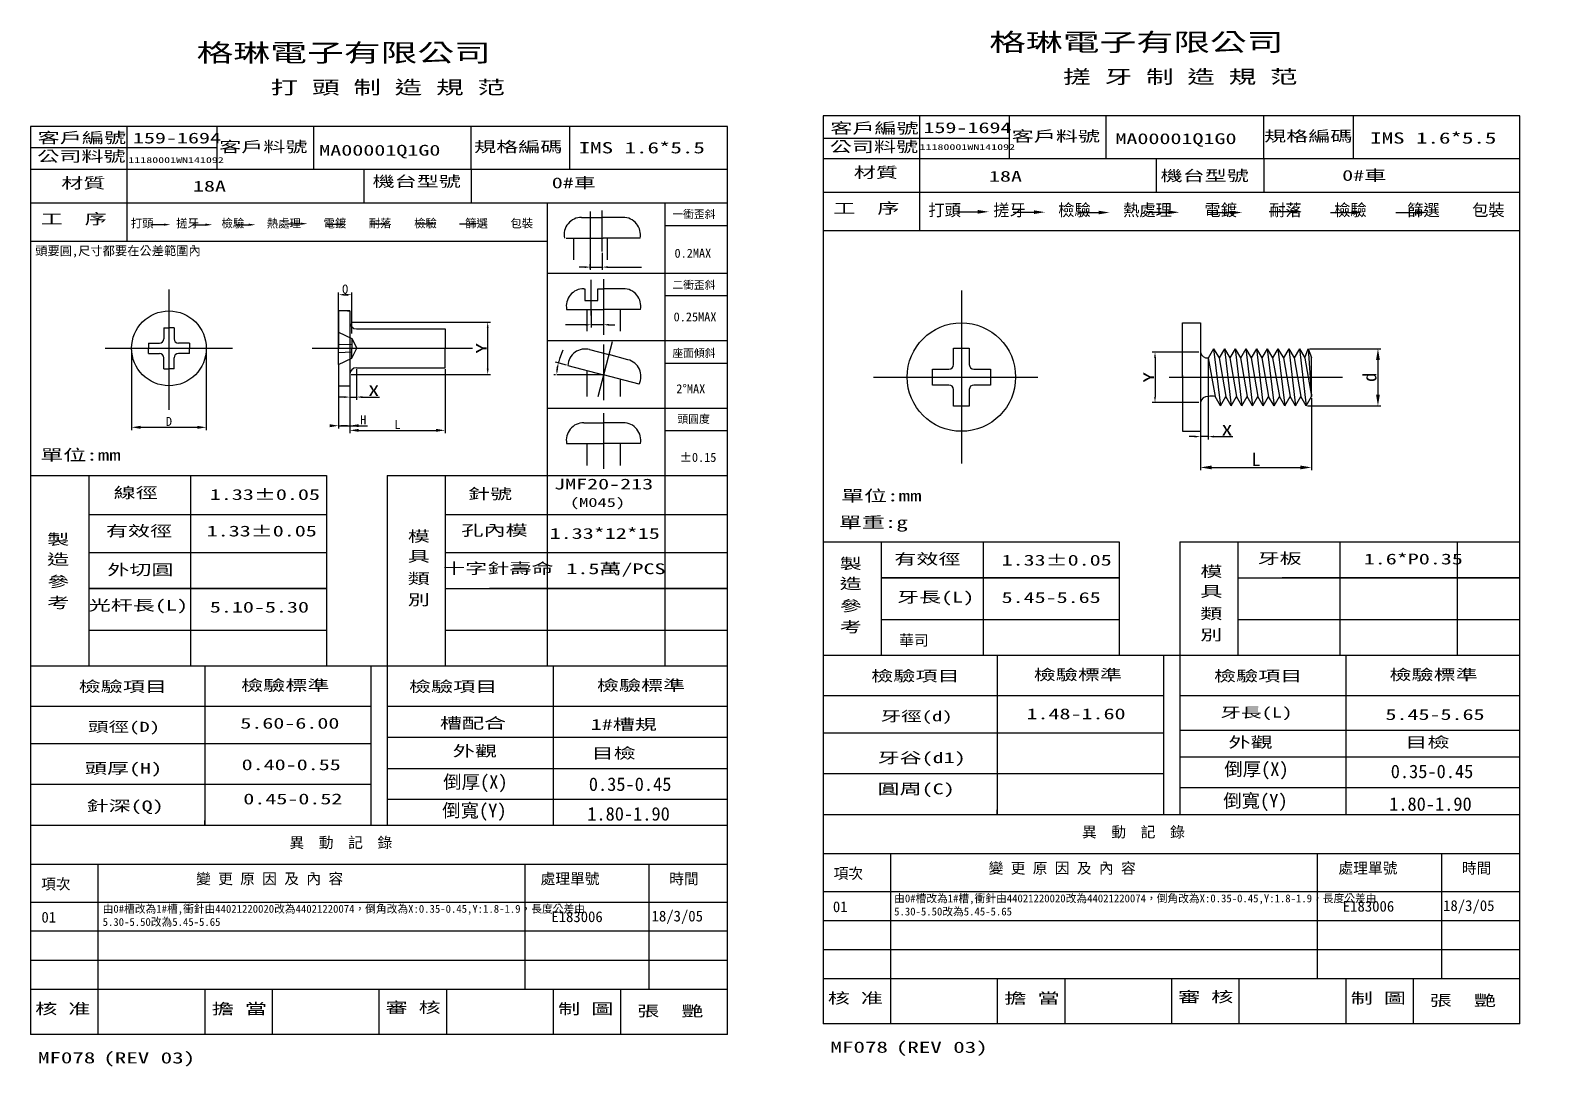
# Model space of a CAD drawing. Header units: millimetres. Extents: x 1153 to 2510, y 13 to 473.
# Drawn here: x 1153 to 1831, y 13 to 473 of the extents above; entities that cross this region are included whole.
import ezdxf

# ---------------------------------------------------------------- set-up
doc = ezdxf.new("R2010")
doc.units = ezdxf.units.MM
doc.header["$LTSCALE"] = 15
doc.styles.add('W娴Y筿lΤそq', font='kaiu.ttf', dxfattribs={"width": 1.5, "height": 4.8})
doc.dimstyles.new('ISO-25', dxfattribs={"dimtxt": 2.5, "dimasz": 2.5, "dimexe": 1.25, "dimexo": 0.625, "dimtad": 1, "dimdsep": 46, "dimtxsty": 'Standard', "dimcen": 2.5, "dimadec": 0, "dimazin": 0, "dimtfac": 1, "dimtmove": 0, "dimatfit": 3, "dimfxl": 0, "dimarcsym": 0})
doc.dimstyles.new('JIS', dxfattribs={"dimtxt": 2.5, "dimasz": 2.5, "dimexe": 1, "dimexo": 1, "dimgap": 0, "dimtad": 1, "dimdec": 4, "dimdsep": 46, "dimtxsty": 'Standard', "dimcen": 0, "dimadec": 0, "dimazin": 0, "dimtfac": 1, "dimtdec": 4, "dimtix": 1, "dimtmove": 0, "dimatfit": 3, "dimfxl": 0, "dimtolj": 1, "dimtzin": 0, "dimarcsym": 0})
doc.dimstyles.get("Standard").update_dxf_attribs({"dimtxt": 2.5, "dimasz": 2.5, "dimexe": 1.25, "dimexo": 0.625, "dimtad": 1, "dimdec": 4, "dimdsep": 46, "dimlunit": 6, "dimtxsty": 'Standard', "dimcen": 2.5, "dimadec": 0, "dimazin": 0, "dimtfac": 1, "dimtmove": 0, "dimatfit": 3, "dimfxl": 0, "dimarcsym": 0})

# ---------------------------------------------------------------- blocks, each defined once
blk = doc.blocks.new('*D')
at = {"color": 0, "linetype": 'ByBlock'}
for p, q in [((2020.86, 387.14), (1996.73, 387.14)), ((2359.22, 387.58), (2335.09, 387.58)), ((1997.98, 384.64), (1997.98, 341.39)), ((2336.34, 385.08), (2336.34, 341.83)), ((2028.41, 374.21), (2013.77, 374.21)), ((2029.04, 373.58), (2029.04, 333.79)), ((2077.6, 375.74), (2109.29, 375.74)), ((2366.77, 374.65), (2352.13, 374.65)), ((2367.4, 374.02), (2367.4, 334.23)), ((2415.96, 376.18), (2447.65, 376.18)), ((2015.02, 371.71), (2015.02, 354.32)), ((2108.04, 370.74), (2108.04, 355.26)), ((2353.38, 372.15), (2353.38, 354.76)), ((2446.4, 371.18), (2446.4, 355.7)), ((2078.5, 362.5), (2078.5, 317.22)), ((2416.86, 362.94), (2416.86, 317.66)), ((1290.18, 341.8), (1290.18, 356.74)), ((1292.68, 355.74), (1293.49, 355.74)), ((1295.99, 338.45), (1295.99, 356.74)), ((2032.57, 357.7), (2032.57, 333.79)), ((2370.93, 358.14), (2370.93, 334.23)), ((2028.41, 351.82), (2013.77, 351.82)), ((2076.76, 350.26), (2109.29, 350.26)), ((2366.77, 352.26), (2352.13, 352.26)), ((2415.12, 350.7), (2447.65, 350.7)), ((1295.77, 343.53), (1357.74, 343.53)), ((1356.49, 322.79), (1356.49, 341.03)), ((2359.22, 339.33), (2335.09, 339.33)), ((2020.86, 338.89), (1996.73, 338.89)), ((2021.48, 338.26), (2021.48, 317.22)), ((2026.54, 335.04), (2024.04, 335.04)), ((2029.04, 338.65), (2029.04, 317.22)), ((2029.04, 338.65), (2029.04, 317.22)), ((2029.04, 335.04), (2032.57, 335.04)), ((2035.07, 335.04), (2044.9, 335.04)), ((2359.84, 338.7), (2359.84, 317.66)), ((2364.9, 335.48), (2362.4, 335.48)), ((2367.4, 339.09), (2367.4, 317.66)), ((2367.4, 339.09), (2367.4, 317.66)), ((2367.4, 335.48), (2370.93, 335.48)), ((2373.43, 335.48), (2381.21, 335.48)), ((1198.09, 331.29), (1198.09, 295.53)), ((1231.32, 331.29), (1231.32, 295.53)), ((1672.88, 330.22), (1652.08, 330.22)), ((1653.33, 327.72), (1653.33, 310.33)), ((1673.5, 329.59), (1673.5, 291.39)), ((1722.06, 331.75), (1753.75, 331.75)), ((1752.5, 326.75), (1752.5, 311.27)), ((1295.15, 319.67), (1295.15, 308.98)), ((1295.77, 320.29), (1357.74, 320.29)), ((1298.15, 322.67), (1298.15, 308.98)), ((1337.53, 322.67), (1337.53, 294.18)), ((2354.84, 318.91), (2349.84, 318.91)), ((2372.4, 318.91), (2411.86, 318.91)), ((2372.4, 318.91), (2377.4, 318.91)), ((1290.18, 318.67), (1290.18, 296.25)), ((1295.15, 314.67), (1295.15, 296.25)), ((1677.03, 313.04), (1677.03, 291.39)), ((2016.48, 318.47), (2011.48, 318.47)), ((2034.04, 318.47), (2039.04, 318.47)), ((2034.04, 318.47), (2073.5, 318.47)), ((1292.65, 310.23), (1290.15, 310.23)), ((1295.15, 310.23), (1298.15, 310.23)), ((1295.15, 309.03), (1295.15, 294.18)), ((1300.65, 310.23), (1308.43, 310.23)), ((1672.88, 307.83), (1652.08, 307.83)), ((1721.22, 306.27), (1753.75, 306.27)), ((1722.96, 309.8), (1722.96, 277.69)), ((1202.09, 296.78), (1227.32, 296.78)), ((1290.18, 297.5), (1303.06, 297.5)), ((1294.18, 297.5), (1291.15, 297.5)), ((1299.15, 295.43), (1333.53, 295.43)), ((1671, 292.64), (1668.5, 292.64)), ((1673.5, 294.38), (1673.5, 277.69)), ((1677.03, 292.64), (1673.5, 292.64)), ((1679.53, 292.64), (1688, 292.64)), ((1678.5, 278.94), (1717.96, 278.94))]:
    blk.add_line(p, q, dxfattribs=at)
for points in [[(1997.98, 387.14), (1997.56, 384.64), (1998.4, 384.64)], [(2336.34, 387.58), (2335.92, 385.08), (2336.76, 385.08)], [(2015.02, 374.21), (2014.61, 371.71), (2015.44, 371.71)], [(2108.04, 375.74), (2107.21, 370.74), (2108.87, 370.74)], [(2353.38, 374.65), (2352.97, 372.15), (2353.8, 372.15)], [(2446.4, 376.18), (2445.57, 371.18), (2447.23, 371.18)], [(1290.18, 355.74), (1292.68, 355.33), (1292.68, 356.16)], [(1295.99, 355.74), (1293.49, 355.33), (1293.49, 356.16)], [(2015.02, 351.82), (2014.61, 354.32), (2015.44, 354.32)], [(2108.04, 350.26), (2107.21, 355.26), (2108.87, 355.26)], [(2353.38, 352.26), (2352.97, 354.76), (2353.8, 354.76)], [(2446.4, 350.7), (2445.57, 355.7), (2447.23, 355.7)], [(1356.49, 343.53), (1356.91, 341.03), (1356.07, 341.03)], [(1997.98, 338.89), (1997.56, 341.39), (1998.4, 341.39)], [(2336.34, 339.33), (2335.92, 341.83), (2336.76, 341.83)], [(2029.04, 335.04), (2026.54, 334.62), (2026.54, 335.45)], [(2032.57, 335.04), (2035.07, 334.62), (2035.07, 335.45)], [(2367.4, 335.48), (2364.9, 335.06), (2364.9, 335.9)], [(2370.93, 335.48), (2373.43, 335.06), (2373.43, 335.9)], [(1653.33, 330.22), (1652.91, 327.72), (1653.74, 327.72)], [(1752.5, 331.75), (1751.67, 326.75), (1753.34, 326.75)], [(1356.49, 320.29), (1356.91, 322.79), (1356.07, 322.79)], [(2021.48, 318.47), (2016.48, 319.3), (2016.48, 317.63)], [(2029.04, 318.47), (2034.04, 319.3), (2034.04, 317.63)], [(2029.04, 318.47), (2034.04, 317.63), (2034.04, 319.3)], [(2078.5, 318.47), (2073.5, 317.63), (2073.5, 319.3)], [(2359.84, 318.91), (2354.84, 319.74), (2354.84, 318.08)], [(2367.4, 318.91), (2372.4, 318.08), (2372.4, 319.74)], [(2367.4, 318.91), (2372.4, 319.74), (2372.4, 318.08)], [(2416.86, 318.91), (2411.86, 318.08), (2411.86, 319.74)], [(1295.15, 310.23), (1292.65, 309.81), (1292.65, 310.65)], [(1298.15, 310.23), (1300.65, 309.81), (1300.65, 310.65)], [(1653.33, 307.83), (1652.91, 310.33), (1653.74, 310.33)], [(1752.5, 306.27), (1751.67, 311.27), (1753.34, 311.27)], [(1198.09, 296.78), (1202.09, 296.11), (1202.09, 297.45)], [(1231.32, 296.78), (1227.32, 296.11), (1227.32, 297.45)], [(1290.18, 297.5), (1286.18, 296.83), (1286.18, 298.16)], [(1295.15, 297.5), (1299.15, 296.83), (1299.15, 298.16)], [(1295.15, 295.43), (1299.15, 294.77), (1299.15, 296.1)], [(1337.53, 295.43), (1333.53, 294.77), (1333.53, 296.1)], [(1673.5, 292.64), (1671, 293.06), (1671, 292.23)], [(1677.03, 292.64), (1679.53, 293.06), (1679.53, 292.23)], [(1673.5, 278.94), (1678.5, 278.1), (1678.5, 279.77)], [(1722.96, 278.94), (1717.96, 278.1), (1717.96, 279.77)]]:
    blk.add_solid(points, dxfattribs=at)
at = {"layer": 'DEFPOINTS', "color": 0, "linetype": 'ByBlock'}
for p in [(2021.48, 387.14), (2359.84, 387.58), (2029.04, 374.21), (2029.04, 374.21), (2076.97, 375.74), (2367.4, 374.65), (2367.4, 374.65), (2415.33, 376.18), (2078.5, 363.12), (2416.86, 363.57), (2032.57, 358.33), (2370.93, 358.77), (2029.04, 351.82), (2076.13, 350.26), (2367.4, 352.26), (2414.49, 350.7), (1290.18, 340.8), (1295.15, 343.53), (2029.04, 339.28), (2029.04, 339.28), (2359.84, 339.33), (2359.84, 339.33), (2367.4, 339.72), (2367.4, 339.72), (1295.99, 337.45), (2021.48, 338.89), (2021.48, 338.89), (1198.09, 331.91), (1231.32, 331.91), (1673.5, 330.22), (1673.5, 330.22), (1721.43, 331.75), (1290.18, 319.3), (1295.15, 320.29), (1295.15, 320.29), (1298.15, 323.29), (1337.53, 323.29), (1295.15, 315.3), (1677.03, 313.67), (1295.15, 309.66), (1673.5, 307.83), (1720.59, 306.27), (1722.96, 310.43), (1673.5, 295)]:
    blk.add_point(p, dxfattribs=at)
at = {"color": 0, "linetype": 'ByBlock', "attachment_point": 5}
for s, insert, char_height in [('Q', (1293.09, 357.74), 4), ('L', (1698.23, 282.56), 6)]:
    blk.add_mtext(s, dxfattribs=dict(at, insert=insert, char_height=char_height))
at = {"color": 0, "linetype": 'ByBlock', "char_height": 4.8, "attachment_point": 5, "rotation": 90, "style": 'W娴Y筿lΤそq'}
for insert in [(2012.19, 363.01), (2350.55, 363.45), (1353.65, 331.91), (1650.49, 319.02)]:
    blk.add_mtext('Y', dxfattribs=dict(at, insert=insert))
at = {"color": 0, "linetype": 'ByBlock', "char_height": 4.8, "attachment_point": 5, "style": 'W娴Y筿lΤそq'}
for insert in [(2042.26, 337.88), (2378.57, 338.32), (1305.79, 313.07), (1685.35, 295.48)]:
    blk.add_mtext('X', dxfattribs=dict(at, insert=insert))
at = {"color": 0, "linetype": 'ByBlock', "insert": (1748.88, 319.01), "char_height": 6, "attachment_point": 5, "rotation": 90}
blk.add_mtext('d', dxfattribs=at)
at = {"color": 7, "linetype": 'ByBlock', "char_height": 4, "attachment_point": 5}
for s, insert in [('D', (1214.71, 299.41)), ('H', (1301.1, 300.12)), ('L', (1316.34, 298.06))]:
    blk.add_mtext(s, dxfattribs=dict(at, insert=insert))

msp = doc.modelspace()

# ---------------------------------------------------------------- linework, layer by layer
for p, q in [((1815.67266, 435.33391), (1505.67266, 435.33391)), ((1505.67266, 435.33391), (1505.67266, 31.47946)), ((1548.67266, 401.13391), (1548.67266, 435.33391)), ((1588.67266, 416.13391), (1588.67266, 435.33391)), ((1631.67266, 416.13391), (1631.67266, 435.33391)), ((1701.67266, 416.13391), (1701.67266, 435.33391)), ((1741.67266, 416.13391), (1741.67266, 435.33391)), ((1815.67266, 31.47946), (1815.67266, 435.33391)), ((1153.11368, 430.62089), (1153.11368, 26.76644)), ((1463.11368, 430.62089), (1153.11368, 430.62089)), ((1196.11368, 396.42089), (1196.11368, 430.62089)), ((1236.11368, 411.42089), (1236.11368, 430.62089)), ((1279.11368, 411.42089), (1279.11368, 430.62089)), ((1349.11368, 411.42089), (1349.11368, 430.62089)), ((1393.02551, 411.42089), (1393.02551, 430.62089)), ((1463.11368, 26.76644), (1463.11368, 430.62089)), ((1236.11368, 421.02089), (1153.11368, 421.02089)), ((1588.67266, 425.28049), (1505.67266, 425.28049)), ((1815.67266, 416.13391), (1505.67266, 416.13391)), ((1653.89472, 416.13391), (1653.89472, 401.13391)), ((1701.67266, 416.13391), (1701.67266, 401.13391)), ((1463.11368, 411.42089), (1153.11368, 411.42089)), ((1301.33574, 411.42089), (1301.33574, 396.42089)), ((1349.11368, 411.42089), (1349.11368, 396.42089)), ((1815.67266, 401.13391), (1505.67266, 401.13391)), ((1548.67266, 384.13391), (1548.67266, 401.13391)), ((1463.11368, 396.42089), (1153.11368, 396.42089)), ((1196.11368, 379.42089), (1196.11368, 396.42089)), ((1382.94052, 396.42089), (1382.94052, 190.67279)), ((1435.25263, 396.42089), (1435.25263, 258.03274)), ((1206.71811, 386.91638), (1212.43093, 386.91638)), ((1225.22681, 386.87422), (1230.93963, 386.87422)), ((1244.45757, 386.86304), (1250.17039, 386.86304)), ((1267.63421, 387.32623), (1273.34703, 387.32623)), ((1285.0332, 387.07431), (1290.74602, 387.07431)), ((1304.25179, 387.22199), (1309.96461, 387.22199)), ((1324.84945, 387.34196), (1330.56226, 387.34196)), ((1343.96782, 387.34196), (1349.68064, 387.34196)), ((1398.22906, 390.15599), (1407.45921, 390.15599)), ((1402.12247, 392.82603), (1402.12247, 366.74837)), ((1407.45921, 375.01599), (1407.45921, 393.26142)), ((1416.68936, 390.15599), (1407.45921, 390.15599)), ((1565.22364, 392.62666), (1574.50697, 392.62666)), ((1590.23523, 392.44978), (1599.51855, 392.44978)), ((1618.98527, 392.29602), (1628.26859, 392.29602)), ((1649.98461, 392.39841), (1659.26794, 392.39841)), ((1677.89453, 392.29614), (1687.17785, 392.29614)), ((1704.17715, 392.76274), (1713.46048, 392.76274)), ((1731.43149, 392.32369), (1740.71482, 392.32369)), ((1760.49343, 392.32369), (1769.77675, 392.32369)), ((1391.45921, 380.90482), (1407.87228, 380.90482)), ((1394.66198, 380.90482), (1394.66198, 371.21883)), ((1424.28536, 380.90482), (1407.87228, 380.90482)), ((1409.58296, 380.90482), (1409.58296, 371.21883)), ((1463.11368, 386.42089), (1435.25263, 386.42089)), ((1815.67266, 384.13391), (1505.67266, 384.13391)), ((1382.94052, 379.42089), (1153.11368, 379.42089)), ((1407.45921, 374.39099), (1407.45921, 366.77651)), ((1399.62247, 368.02651), (1397.12247, 368.02651)), ((1402.12247, 367.37337), (1402.12247, 369.27651)), ((1402.12247, 368.02651), (1407.45921, 368.02651)), ((1409.95921, 368.02651), (1424.91921, 368.02651)), ((1382.94052, 365.36389), (1463.11368, 365.36389)), ((1402.54575, 346.49085), (1402.54575, 362.33793)), ((1408.01895, 362.6294), (1408.01895, 337.942)), ((1214.70521, 358.02363), (1214.70521, 304.48981)), ((1399.20187, 358.4306), (1399.66604, 358.4306)), ((1399.66604, 358.4306), (1399.66604, 353.18184)), ((1399.66604, 353.18184), (1405.42545, 353.18184)), ((1405.42545, 353.18184), (1405.42545, 358.4306)), ((1405.42545, 358.4306), (1408.01895, 358.4306)), ((1416.83603, 358.4306), (1408.01895, 358.4306)), ((1435.25263, 355.36389), (1463.11368, 355.36389)), ((1567.19625, 357.59354), (1567.19625, 280.67816)), ((1295.14513, 348.52642), (1290.17887, 348.52642)), ((1290.17887, 348.52642), (1290.17887, 331.91098)), ((1294.17887, 348.52642), (1295.14513, 348.52642)), ((1295.14513, 348.52642), (1295.14513, 315.29553)), ((1391.60588, 349.17942), (1408.01895, 349.17942)), ((1400.55846, 349.17942), (1400.55846, 339.49343)), ((1402.54575, 348.55442), (1402.54575, 341.14843)), ((1424.43202, 349.17942), (1408.01895, 349.17942)), ((1408.01895, 348.55442), (1408.01895, 341.14843)), ((1415.47944, 349.17942), (1415.47944, 339.49343)), ((1212.45778, 340.97396), (1212.45778, 336.1584)), ((1212.45778, 340.97396), (1214.70521, 340.97396)), ((1216.95263, 340.97396), (1214.70521, 340.97396)), ((1216.95263, 340.97396), (1216.95263, 336.1584)), ((1290.17887, 324.66059), (1290.17887, 344.52642)), ((1298.14513, 340.52962), (1337.52929, 340.52962)), ((1337.52929, 340.52962), (1337.52929, 331.91098)), ((1400.04575, 342.39843), (1391.15741, 342.39843)), ((1408.01895, 342.39843), (1402.54575, 342.39843)), ((1410.51895, 342.39843), (1413.01895, 342.39843)), ((1665.62444, 319.12575), (1665.62444, 343.25145)), ((1665.62444, 343.25145), (1673.50156, 343.25145)), ((1673.50156, 343.25145), (1673.50156, 295.00004)), ((1205.64223, 334.1584), (1210.45778, 334.1584)), ((1205.64223, 334.1584), (1205.64223, 331.91098)), ((1223.76819, 334.1584), (1218.95263, 334.1584)), ((1223.76819, 334.1584), (1223.76819, 331.91098)), ((1382.94052, 335.36389), (1463.11368, 335.36389)), ((1411.85748, 334.763), (1405.44165, 310.35192)), ((1408.01895, 333.60805), (1408.01895, 308.92064)), ((1186.33968, 331.91098), (1242.96758, 331.91098)), ((1205.64223, 329.66355), (1205.64223, 331.91098)), ((1205.64223, 329.66355), (1210.45778, 329.66355)), ((1212.45778, 322.848), (1212.45778, 327.66355)), ((1216.95263, 322.848), (1216.95263, 327.66355)), ((1223.76819, 329.66355), (1218.95263, 329.66355)), ((1223.76819, 329.66355), (1223.76819, 331.91098)), ((1278.36001, 331.91098), (1349.70656, 331.91098)), ((1337.52929, 323.29233), (1337.52929, 331.91098)), ((1391.54051, 324.48901), (1386.68876, 325.76417)), ((1388.6773, 327.82177), (1390.0071, 331.17792)), ((1401.84305, 331.34662), (1410.37052, 329.10539)), ((1418.898, 326.86416), (1410.37052, 329.10539)), ((1563.66405, 324.65795), (1563.66405, 332.02066)), ((1563.66405, 332.02066), (1567.19625, 332.02066)), ((1567.19625, 332.02066), (1570.72845, 332.02066)), ((1570.72845, 332.02066), (1570.72845, 324.65795)), ((1679.4128, 331.75338), (1676.9778, 327.53584)), ((1677.02764, 327.62217), (1680.0297, 310.42651)), ((1677.02764, 327.62217), (1677.02764, 310.42651)), ((1679.4128, 331.75338), (1682.42437, 306.31178)), ((1679.4128, 331.75338), (1681.79795, 327.62217)), ((1684.1831, 331.75338), (1681.79795, 327.62217)), ((1681.79795, 327.62217), (1684.8, 310.42651)), ((1681.79795, 327.62217), (1684.8, 310.42651)), ((1684.1831, 331.75338), (1687.14216, 306.29157)), ((1684.1831, 331.75338), (1686.56826, 327.62217)), ((1688.95341, 331.75338), (1686.56826, 327.62217)), ((1686.56826, 327.62217), (1689.57031, 310.42651)), ((1686.56826, 327.62217), (1689.57031, 310.42651)), ((1688.95341, 331.75338), (1691.97138, 306.26773)), ((1688.95341, 331.75338), (1691.33856, 327.62217)), ((1693.72371, 331.75338), (1691.28872, 327.53584)), ((1691.33856, 327.62217), (1694.34062, 310.42651)), ((1691.33856, 327.62217), (1694.34062, 310.42651)), ((1693.72371, 331.75338), (1696.73528, 306.31178)), ((1693.72371, 331.75338), (1696.10887, 327.62217)), ((1698.49402, 331.75338), (1696.10887, 327.62217)), ((1696.10887, 327.62217), (1699.11092, 310.42651)), ((1696.10887, 327.62217), (1699.11092, 310.42651)), ((1698.49402, 331.75338), (1701.45308, 306.29157)), ((1698.49402, 331.75338), (1700.87917, 327.62217)), ((1703.26433, 331.75338), (1700.87917, 327.62217)), ((1700.87917, 327.62217), (1703.88123, 310.42651)), ((1700.87917, 327.62217), (1703.88123, 310.42651)), ((1703.26433, 331.75338), (1706.2823, 306.26773)), ((1703.26433, 331.75338), (1705.64948, 327.62217)), ((1708.03463, 331.75338), (1705.64948, 327.62217)), ((1705.64948, 327.62217), (1708.65153, 310.42651)), ((1705.64948, 327.62217), (1708.65153, 310.42651)), ((1705.64948, 327.62217), (1708.65153, 310.42651)), ((1705.64948, 327.62217), (1708.65153, 310.42651)), ((1705.64948, 327.62217), (1708.65153, 310.42651)), ((1705.64948, 327.62217), (1708.65153, 310.42651)), ((1708.03463, 331.75338), (1711.0526, 306.26773)), ((1708.03463, 331.75338), (1710.41979, 327.62217)), ((1712.80494, 331.75338), (1710.41979, 327.62217)), ((1710.41979, 327.62217), (1713.42184, 310.42651)), ((1710.41979, 327.62217), (1713.42184, 310.42651)), ((1710.41979, 327.62217), (1713.42184, 310.42651)), ((1710.41979, 327.62217), (1713.42184, 310.42651)), ((1712.80494, 331.75338), (1715.764, 306.29157)), ((1712.80494, 331.75338), (1715.19009, 327.62217)), ((1717.57524, 331.75338), (1715.19009, 327.62217)), ((1715.19009, 327.62217), (1718.19215, 310.42651)), ((1715.19009, 327.62217), (1718.19215, 310.42651)), ((1715.19009, 327.62217), (1718.19215, 310.42651)), ((1715.19009, 327.62217), (1718.19215, 310.42651)), ((1715.19009, 327.62217), (1718.19215, 310.42651)), ((1715.19009, 327.62217), (1718.19215, 310.42651)), ((1717.57524, 331.75338), (1720.59322, 306.26773)), ((1717.57524, 331.75338), (1719.9604, 327.62217)), ((1719.9604, 327.62217), (1721.43358, 331.75338)), ((1719.96654, 327.58696), (1722.92512, 310.64036)), ((1721.43358, 331.75338), (1722.96245, 310.42651)), ((1721.43358, 331.75338), (1722.96245, 327.84404)), ((1722.96245, 310.42651), (1722.96245, 327.84404)), ((1212.45778, 322.848), (1214.70521, 322.848)), ((1216.95263, 322.848), (1214.70521, 322.848)), ((1290.17887, 324.66059), (1290.17887, 315.29553)), ((1298.14513, 323.29233), (1337.52929, 323.29233)), ((1386.59329, 320.15807), (1385.96435, 320.15807)), ((1408.01895, 320.15807), (1387.21829, 320.15807)), ((1392.14498, 324.33014), (1408.01895, 320.15807)), ((1400.55846, 322.11887), (1400.55846, 310.47208)), ((1423.89292, 315.98601), (1408.01895, 320.15807)), ((1435.25263, 325.36389), (1463.11368, 325.36389)), ((1528.13382, 319.12575), (1601.27923, 319.12575)), ((1554.30134, 322.65795), (1561.66405, 322.65795)), ((1554.30134, 319.12575), (1554.30134, 322.65795)), ((1554.30134, 315.59355), (1554.30134, 319.12575)), ((1572.72845, 322.65795), (1580.09117, 322.65795)), ((1580.09117, 322.65795), (1580.09117, 319.12575)), ((1580.09117, 319.12575), (1580.09117, 315.59355)), ((1659.57168, 319.12575), (1736.66058, 319.12575)), ((1665.62444, 319.89459), (1665.62444, 295.00004)), ((1290.17887, 315.29553), (1295.14513, 315.29553)), ((1294.17887, 315.29553), (1295.14513, 315.29553)), ((1415.47944, 318.19727), (1415.47944, 310.47208)), ((1561.66405, 315.59355), (1554.30134, 315.59355)), ((1563.66405, 306.23083), (1563.66405, 313.59355)), ((1570.72845, 313.59355), (1570.72845, 306.23083)), ((1580.09117, 315.59355), (1572.72845, 315.59355)), ((1382.94052, 305.36389), (1463.11368, 305.36389)), ((1567.19625, 306.23083), (1563.66405, 306.23083)), ((1570.72845, 306.23083), (1567.19625, 306.23083)), ((1682.42437, 306.31178), (1680.0297, 310.42651)), ((1682.42437, 306.31178), (1684.8, 310.42651)), ((1687.14216, 306.29157), (1684.8, 310.42651)), ((1687.14216, 306.29157), (1689.57031, 310.42651)), ((1691.97138, 306.26773), (1689.57031, 310.42651)), ((1691.97138, 306.26773), (1694.34062, 310.42651)), ((1696.73528, 306.31178), (1694.34062, 310.42651)), ((1696.73528, 306.31178), (1699.11092, 310.42651)), ((1701.45308, 306.29157), (1699.11092, 310.42651)), ((1701.45308, 306.29157), (1703.88123, 310.42651)), ((1706.2823, 306.26773), (1703.88123, 310.42651)), ((1706.2823, 306.26773), (1708.65153, 310.42651)), ((1711.0526, 306.26773), (1708.65153, 310.42651)), ((1711.0526, 306.26773), (1713.42184, 310.42651)), ((1715.764, 306.29157), (1713.42184, 310.42651)), ((1715.764, 306.29157), (1718.19215, 310.42651)), ((1720.59322, 306.26773), (1718.19215, 310.42651)), ((1720.59322, 306.26773), (1722.96245, 310.42651)), ((1399.20187, 298.80959), (1408.01895, 298.80959)), ((1399.20187, 298.80959), (1399.66604, 298.80959)), ((1408.01895, 303.00838), (1408.01895, 278.32098)), ((1416.83603, 298.80959), (1408.01895, 298.80959)), ((1435.25263, 295.36389), (1463.11368, 295.36389)), ((1665.62444, 295.00004), (1673.50156, 295.00004)), ((1391.60588, 289.55841), (1408.01895, 289.55841)), ((1400.55846, 289.55841), (1400.55846, 279.87242)), ((1424.43202, 289.55841), (1408.01895, 289.55841)), ((1415.47944, 289.55841), (1415.47944, 279.87242)), ((1505.67266, 280.07691), (1505.67266, 229.88212)), ((1153.11368, 275.36389), (1153.11368, 225.1691)), ((1153.11368, 275.36389), (1284.822, 275.36389)), ((1178.9976, 275.36389), (1178.9976, 190.67279)), ((1224.30335, 275.36389), (1224.30335, 190.67279)), ((1284.822, 275.36389), (1284.822, 190.67279)), ((1311.75085, 275.36389), (1311.75085, 190.67279)), ((1311.75085, 275.36389), (1463.11368, 275.36389)), ((1337.63477, 275.36389), (1337.63477, 190.67279)), ((1178.9976, 258.03274), (1284.822, 258.03274)), ((1337.63477, 258.03274), (1463.11368, 258.03274)), ((1435.25263, 258.03274), (1435.25263, 190.67279)), ((1505.67266, 245.8042), (1637.38097, 245.8042)), ((1531.55657, 245.8042), (1531.55657, 195.38581)), ((1576.86233, 245.8042), (1576.86233, 195.38581)), ((1637.38097, 245.8042), (1637.38097, 195.38581)), ((1664.30982, 245.8042), (1664.30982, 195.38581)), ((1664.30982, 245.8042), (1815.67266, 245.8042)), ((1690.19374, 245.8042), (1690.19374, 195.38581)), ((1735.4995, 245.8042), (1735.4995, 195.38581)), ((1787.8116, 245.8042), (1787.8116, 195.38581)), ((1178.9976, 241.09118), (1284.822, 241.09118)), ((1337.63477, 241.09118), (1463.11368, 241.09118)), ((1178.9976, 225.1691), (1284.822, 225.1691)), ((1284.822, 225.1691), (1178.9976, 225.1691)), ((1337.63477, 225.1691), (1463.11368, 225.1691)), ((1463.11368, 225.1691), (1357.28928, 225.1691)), ((1637.38097, 229.88212), (1531.55657, 229.88212)), ((1531.55657, 229.88212), (1637.38097, 229.88212)), ((1690.19374, 229.88212), (1815.67266, 229.88212)), ((1815.67266, 229.88212), (1709.84825, 229.88212)), ((1531.55657, 211.31609), (1637.38097, 211.31609)), ((1690.19374, 211.31609), (1815.67266, 211.31609)), ((1178.9976, 206.60307), (1284.822, 206.60307)), ((1337.63477, 206.60307), (1463.11368, 206.60307)), ((1153.11368, 190.67279), (1304.47651, 190.67279)), ((1230.61368, 190.67279), (1230.61368, 119.89361)), ((1304.47651, 190.67279), (1304.47651, 119.89361)), ((1304.47651, 190.67279), (1331.40537, 190.67279)), ((1311.75085, 190.67279), (1311.75085, 119.89361)), ((1331.40537, 190.67279), (1463.11368, 190.67279)), ((1385.61368, 190.67279), (1385.61368, 119.89361)), ((1505.67266, 195.38581), (1657.03549, 195.38581)), ((1583.17266, 195.38581), (1583.17266, 124.60663)), ((1657.03549, 195.38581), (1657.03549, 124.60663)), ((1657.03549, 195.38581), (1683.96434, 195.38581)), ((1664.30982, 195.38581), (1664.30982, 124.60663)), ((1683.96434, 195.38581), (1815.67266, 195.38581)), ((1738.17266, 195.38581), (1738.17266, 124.60663)), ((1505.67266, 177.54492), (1657.03549, 177.54492)), ((1664.30982, 177.54492), (1683.96434, 177.54492)), ((1683.96434, 177.54492), (1815.67266, 177.54492)), ((1153.11368, 172.8319), (1304.47651, 172.8319)), ((1311.75085, 172.8319), (1331.40537, 172.8319)), ((1331.40537, 172.8319), (1463.11368, 172.8319)), ((1153.11368, 156.20528), (1304.47651, 156.20528)), ((1311.75085, 158.97357), (1463.11368, 158.97357)), ((1505.67266, 160.9183), (1657.03549, 160.9183)), ((1664.30982, 162.16403), (1815.67266, 162.16403)), ((1664.30982, 150.2149), (1815.67266, 150.2149)), ((1311.75085, 145.11524), (1463.11368, 145.11524)), ((1505.67266, 142.76246), (1657.03549, 142.76246)), ((1153.11368, 138.04944), (1304.47651, 138.04944)), ((1664.30982, 136.53382), (1815.67266, 136.53382)), ((1311.75085, 131.47476), (1463.11368, 131.47476)), ((1505.67266, 124.60663), (1815.67266, 124.60663)), ((1583.17266, 124.60663), (1583.17266, 126.69235)), ((1153.11368, 119.89361), (1463.11368, 119.89361)), ((1230.61368, 119.89361), (1230.61368, 121.97933)), ((1153.11368, 102.56245), (1331.40537, 102.56245)), ((1183.11368, 102.56245), (1183.11368, 26.76644)), ((1331.40537, 102.56245), (1463.11368, 102.56245)), ((1373.11368, 46.76644), (1373.11368, 102.56245)), ((1428.3724, 46.76644), (1428.3724, 102.56245)), ((1505.67266, 107.27547), (1683.96434, 107.27547)), ((1535.67266, 107.27547), (1535.67266, 31.47946)), ((1683.96434, 107.27547), (1815.67266, 107.27547)), ((1725.67266, 51.47946), (1725.67266, 107.27547)), ((1780.93137, 51.47946), (1780.93137, 107.27547)), ((1505.67266, 90.33391), (1683.96434, 90.33391)), ((1505.67266, 90.33391), (1683.96434, 90.33391)), ((1683.96434, 90.33391), (1815.67266, 90.33391)), ((1683.96434, 90.33391), (1815.67266, 90.33391)), ((1153.11368, 85.62089), (1463.11368, 85.62089)), ((1815.67266, 77.38243), (1505.67266, 77.38243)), ((1463.11368, 72.66941), (1153.11368, 72.66941)), ((1815.67266, 64.43094), (1505.67266, 64.43094)), ((1463.11368, 59.71792), (1153.11368, 59.71792)), ((1815.67266, 51.47946), (1505.67266, 51.47946)), ((1815.67266, 51.47946), (1505.67266, 51.47946)), ((1583.17266, 51.47946), (1583.17266, 31.47946)), ((1613.17266, 51.47946), (1613.17266, 31.47946)), ((1660.67266, 51.47946), (1660.67266, 31.47946)), ((1690.67266, 51.47946), (1690.67266, 31.47946)), ((1738.17266, 51.47946), (1738.17266, 31.47946)), ((1768.17266, 51.47946), (1768.17266, 31.47946)), ((1463.11368, 46.76644), (1153.11368, 46.76644)), ((1463.11368, 46.76644), (1153.11368, 46.76644)), ((1230.61368, 46.76644), (1230.61368, 26.76644)), ((1260.61368, 46.76644), (1260.61368, 26.76644)), ((1308.11368, 46.76644), (1308.11368, 26.76644)), ((1338.11368, 46.76644), (1338.11368, 26.76644)), ((1385.61368, 46.76644), (1385.61368, 26.76644)), ((1415.61368, 46.76644), (1415.61368, 26.76644)), ((1815.67266, 31.47946), (1505.67266, 31.47946)), ((1463.11368, 26.76644), (1153.11368, 26.76644))]:
    msp.add_line(p, q)
at = {"color": 4}
for p, q in [((1290.17887, 339.16136), (1295.993, 336.32562)), ((1290.17887, 333.70892), (1295.993, 333.53636)), ((1295.993, 336.32562), (1298.34031, 331.91098)), ((1295.993, 336.32562), (1295.993, 331.91098)), ((1290.17887, 330.11304), (1295.993, 330.28559)), ((1290.17887, 324.66059), (1295.993, 327.49634)), ((1295.993, 327.49634), (1295.993, 331.91098)), ((1295.993, 327.49634), (1298.34031, 331.91098))]:
    msp.add_line(p, q, dxfattribs=at)
for centre, radius in [((1214.70521, 331.91098), 16.61544), ((1567.19625, 319.12575), 24.12571)]:
    msp.add_circle(centre, radius)
for centre, radius, start, end in [((1398.22906, 382.41193), 7.74406, 90, 191.22227826), ((1416.68936, 382.41193), 7.74406, 348.77772174, 90), ((1399.20187, 350.68654), 7.74406, 90, 191.22227826), ((1416.83603, 350.68654), 7.74406, 348.77772174, 90), ((1298.14513, 343.52962), 3, 180, 270), ((1210.45778, 336.1584), 2, 270, 360), ((1218.95263, 336.1584), 2, 180, 270), ((1210.45778, 327.66355), 2, 0, 90), ((1218.95263, 327.66355), 2, 90, 180), ((1408.01895, 320.15807), 20.8046, 158.38516547, 165.27430268), ((1399.87457, 323.85692), 7.74406, 75.27430268, 176.49658094), ((1416.92952, 319.37446), 7.74406, 334.05202442, 75.27430268), ((1676.63849, 330.78619), 3.18786, 190.25540991, 277.01181627), ((1298.14513, 320.29233), 3, 90, 180), ((1408.01895, 320.15807), 20.8046, 172.16343989, 173.11086279), ((1561.66405, 324.65795), 2, 270, 360), ((1572.72845, 324.65795), 2, 180, 270), ((1561.66405, 313.59355), 2, 0, 90), ((1572.72845, 313.59355), 2, 90, 180), ((1676.63849, 307.26249), 3.18786, 82.98818373, 169.74459009), ((1678.52867, 306.28247), 4.40751, 70.08892758, 109.91107242), ((1399.20187, 291.06553), 7.74406, 90, 191.22227826), ((1416.83603, 291.06553), 7.74406, 348.77772174, 90)]:
    msp.add_arc(centre, radius, start, end)
for points in [[(1713.46048, 393.57524), (1713.46048, 391.95024), (1718.33548, 392.76274)], [(1212.43093, 387.41638), (1212.43093, 386.41638), (1215.43093, 386.91638)], [(1230.93963, 387.37422), (1230.93963, 386.37422), (1233.93963, 386.87422)], [(1250.17039, 387.36304), (1250.17039, 386.36304), (1253.17039, 386.86304)], [(1273.34703, 387.82623), (1273.34703, 386.82623), (1276.34703, 387.32623)], [(1290.74602, 387.57431), (1290.74602, 386.57431), (1293.74602, 387.07431)], [(1309.96461, 387.72199), (1309.96461, 386.72199), (1312.96461, 387.22199)], [(1330.56226, 387.84196), (1330.56226, 386.84196), (1333.56226, 387.34196)], [(1349.68064, 387.84196), (1349.68064, 386.84196), (1352.68064, 387.34196)], [(1574.50697, 393.43916), (1574.50697, 391.81416), (1579.38197, 392.62666)], [(1599.51855, 393.26228), (1599.51855, 391.63728), (1604.39355, 392.44978)], [(1628.26859, 393.10852), (1628.26859, 391.48352), (1633.14359, 392.29602)], [(1659.26794, 393.21091), (1659.26794, 391.58591), (1664.14294, 392.39841)], [(1687.17785, 393.10864), (1687.17785, 391.48364), (1692.05285, 392.29614)], [(1740.71482, 393.13619), (1740.71482, 391.51119), (1745.58982, 392.32369)], [(1769.77675, 393.13619), (1769.77675, 391.51119), (1774.65175, 392.32369)], [(1399.62247, 368.44318), (1399.62247, 367.60985), (1402.12247, 368.02651)], [(1409.95921, 368.44318), (1409.95921, 367.60985), (1407.45921, 368.02651)], [(1400.04575, 342.8151), (1400.04575, 341.98177), (1402.54575, 342.39843)], [(1410.51895, 342.8151), (1410.51895, 341.98177), (1408.01895, 342.39843)], [(1387.78047, 322.62852), (1386.94864, 322.67859), (1387.21435, 320.15807)], [(1387.00002, 323.07624), (1387.81726, 322.91322), (1387.8977, 325.44643)]]:
    msp.add_solid(points)

# ---------------------------------------------------------------- texts
at = {"style": 'W娴Y筿lΤそq', "width": 1.5}
for s, height, p in [('格琳電子有限公司', 8, (1226.99169, 459.35289)), ('格琳電子有限公司', 8, (1579.55066, 464.06591)), ('搓 牙 制 造 規 范', 6, (1612.49586, 449.68252)), ('打 頭 制 造 規 范', 6, (1259.93689, 444.9695)), ('客戶編號', 4.8, (1156.33001, 423.15159)), ('客戶編號', 4.8, (1508.88898, 427.41118)), ('客戶料號', 4.8, (1589.58329, 423.85054)), ('MA00001Q1G0', 4.8, (1635.71304, 422.73703)), ('規格編碼', 4.8, (1701.86257, 423.85054)), ('IMS 1.6*5.5', 5, (1749.04626, 422.93047)), ('客戶料號', 4.8, (1237.02432, 419.13752)), ('MA00001Q1G0', 4.8, (1281.56686, 417.5899)), ('規格編碼', 4.8, (1350.42127, 419.13752)), ('IMS 1.6*5.5', 5, (1396.96622, 418.60324)), ('公司料號', 4.8, (1508.6727, 419.17263)), ('11180001WN141092', 2.6001, (1548.61994, 420.09407)), ('公司料號', 4.8, (1156.11372, 414.91304)), ('11180001WN141092', 2.6001, (1196.64636, 414.30517)), ('材質', 4.8, (1166.77041, 403.0119)), ('機台型號', 4.8, (1305.2789, 403.74327)), ('材質', 4.8, (1519.32939, 407.72492)), ('機台型號', 4.8, (1655.78974, 406.27515)), ('單位:mm', 5, (1157.43218, 281.98015)), ('線徑', 4.8, (1190.09277, 265.30499)), ('針號', 4.8, (1347.6813, 264.79278)), ('單位:mm', 5, (1513.68387, 263.83241)), ('有效徑', 4.8, (1186.63956, 248.28159)), ('模', 4.8, (1320.92107, 245.90384)), ('孔內模', 4.8, (1344.78589, 248.56699)), ('單重:g', 5, (1512.69919, 252.01629)), ('製', 4.8, (1160.52473, 244.54959)), ('造', 4.8, (1160.52473, 235.68015)), ('具', 4.8, (1320.92107, 237.03441)), ('製', 4.8, (1513.0837, 233.77056)), ('有效徑', 4.8, (1537.35735, 235.79482)), ('牙板', 4.8, (1698.93106, 236.09555)), ('參', 4.8, (1160.52473, 225.76725)), ('外切圓', 4.8, (1187.25984, 231.05378)), ('類', 4.8, (1320.92107, 227.12151)), ('十字針壽命 ', 4.8, (1336.65135, 231.64098)), ('1.5萬/PCS', 4.8, (1391.48117, 231.47635)), ('模', 4.8, (1673.48004, 230.28355)), ('造', 4.8, (1513.0837, 224.90112)), ('牙長(L)', 4.8, (1538.56742, 218.85538)), ('具', 4.8, (1673.48004, 221.41412)), ('考', 4.8, (1160.52473, 216.37608)), ('光杆長(L)', 4.8, (1178.99171, 215.25727)), ('別', 4.8, (1320.92107, 217.73034)), ('參', 4.8, (1513.0837, 214.98822)), ('考', 4.8, (1513.0837, 205.59705)), ('類', 4.8, (1673.48004, 211.50122)), ('別', 4.8, (1673.48004, 202.11005)), ('檢驗項目', 4.8, (1174.53118, 179.10025)), ('檢驗標準', 4.8, (1246.82573, 179.62546)), ('檢驗項目', 4.8, (1321.47958, 179.10025)), ('檢驗標準', 4.8, (1405.05858, 179.62546)), ('檢驗項目', 4.8, (1527.09015, 183.81327)), ('檢驗標準', 4.8, (1599.3847, 184.33848)), ('檢驗項目', 4.8, (1679.56146, 183.81327)), ('檢驗標準', 4.8, (1757.61755, 184.33848)), ('槽配合', 4.8, (1335.22452, 162.83517)), ('牙谷(d1)', 4.8, (1529.88632, 147.4486)), ('頭厚(H)', 4.8, (1177.32735, 142.73558)), ('圓周(C)', 4.8, (1529.88632, 133.59648)), ('針深(Q)', 4.8, (1178.00731, 126.02116)), ('核 准', 4.8, (1155.21162, 35.79879)), ('擔 當', 4.8, (1233.78107, 35.79879)), ('審 核', 4.8, (1311.05391, 36.38789)), ('制 圖', 4.8, (1387.83748, 35.79879)), ('核 准', 4.8, (1507.7706, 40.51181)), ('擔 當', 4.8, (1586.34004, 40.51181)), ('審 核', 4.8, (1663.61288, 41.10091)), ('制 圖', 4.8, (1740.39645, 40.51181)), ('張  艷', 4.8, (1775.56569, 39.54038)), ('張  艷', 4.8, (1423.00672, 34.82736)), ('MF078', 5, (1508.99201, 18.64496)), ('(REV 03)', 5, (1538.07388, 18.58185)), ('MF078', 5, (1156.43304, 13.93194)), ('(REV 03)', 5, (1185.51491, 13.86883))]:
    msp.add_text(s, height=height, dxfattribs=at).set_placement(p)
at = {"attachment_point": 1, "style": 'W娴Y筿lΤそq'}
for s, insert, char_height, width in [('159-1694', (1198.68095, 427.82242), 4.8, 33.7009), ('159-1694', (1550.31255, 432.41131), 4.8, 33.7009), ('0#車', (1384.99008, 407.8871), 4.8, 89.5666635), ('18A', (1579.46381, 410.81353), 4.8, 93.3034379), ('0#車', (1736.58683, 411.18942), 4.8, 89.5666635), ('18A', (1225.38094, 406.41525), 4.8, 83.5872868), ('工  序', (1510.20711, 396.60537), 4.8, 43), ('工  序', (1157.64814, 391.89235), 4.8, 43), ('{\\f標楷體|b0|i0|c136|p65;頭要圓,尺寸都要在公差範圍內', (1155.19709, 377.3001), 4, 133.7758515), ('JMF20-213', (1386.01486, 273.94466), 4.8, 82.5486068), ('1.33%%P0.05', (1232.88429, 269.28092), 4.8, 57.5813), ('(M045)', (1393.09539, 265.36528), 4, 72.7061894), ('1.33%%P0.05', (1231.49411, 253.04971), 4.8, 57.5813), ('1.33*12*15', (1384.06326, 251.9743), 4.8, 45.9553), ('1.33%%P0.05', (1585.08055, 240.08617), 4.8, 54.7127), ('1.6*P0.35', (1746.17799, 240.61606), 4.8, 54.7271082), ('5.10-5.30', (1232.90872, 219.18989), 4.8, 62.9158), ('5.45-5.65', (1585.08055, 223.4639), 4.8, 64.3027), ('{\\f標楷體|b0|i0|c136|p65;華司}', (1539.54093, 204.48127), 4.8, 45.3058), ('1.48-1.60', (1596.1514, 171.74844), 4.8, 68.139), ('5.45-5.65', (1755.842, 171.45301), 4.8, 65.6446), ('5.60-6.00', (1246.43387, 167.56835), 4.8, 59.514364), ('1#槽規', (1402.31747, 167.04421), 4.8, 77.5), ('外觀', (1685.98824, 159.13584), 4.8, 72.3323678), ('目檢', (1764.67361, 159.13584), 4.8, 66.6156745), ('外觀', (1340.9465, 155.25968), 4.8, 65.5619123), ('目檢', (1402.68471, 154.24346), 4.8, 76.4566649), ('0.40-0.55', (1247.03693, 149.11683), 4.8, 62.8445), ('0.45-0.52', (1247.77294, 133.91824), 4.8, 62.8445), ('{\\f標楷體|b0|i0|c136|p65;異  動  記  錄}', (1620.8369, 119.22299), 4.8, 310), ('{\\f標楷體|b0|i0|c136|p65;異  動  記  錄}', (1268.27793, 114.50997), 4.8, 310), ('{\\f標楷體|b0|i0|c136|p65;變 更 原 因 及 內 容}', (1579.32296, 103.15177), 4.8, 310), ('{\\f標楷體|b0|i0|c136|p65;處理單號}', (1734.95489, 103.15177), 4.8, 310), ('{\\f標楷體|b0|i0|c136|p65;時間}', (1789.80174, 103.15177), 4.8, 310), ('{\\f標楷體|b0|i0|c136|p65;項次}', (1157.83263, 96.08235), 4.8, 310), ('{\\f標楷體|b0|i0|c136|p65;變 更 原 因 及 內 容}', (1226.76399, 98.43876), 4.8, 310), ('{\\f標楷體|b0|i0|c136|p65;處理單號}', (1380.02527, 98.43876), 4.8, 310), ('{\\f標楷體|b0|i0|c136|p65;時間}', (1437.24276, 98.43876), 4.8, 310), ('{\\f標楷體|b0|i0|c136|p65;項次}', (1510.39161, 100.79537), 4.8, 310), ('{\\f標楷體|b0|i0|c136|p65;由0#槽改為1#槽,衝針由44021220020改為44021220074，倒角改為X:0.35-0.45,Y:1.8-1.9，長度公差由5.30-5.50改為5.45-5.65', (1537.28604, 89.04384), 3.5, 215.9218493), ('{\\f標楷體|b0|i0|c136|p65;由0#槽改為1#槽,衝針由44021220020改為44021220074，倒角改為X:0.35-0.45,Y:1.8-1.9，長度公差由5.30-5.50改為5.45-5.65', (1185.20329, 84.39776), 3.5, 215.9218493), ('{\\f標楷體|b0|i0|c136|p65;E183006}', (1384.79795, 81.54149), 4.8, 310), ('{\\f標楷體|b0|i0|c136|p65;18/3/05}', (1429.3964, 81.83109), 4.8, 310), ('{\\f標楷體|b0|i0|c136|p65;01}', (1510.05076, 85.97526), 4.8, 310), ('{\\f標楷體|b0|i0|c136|p65;E183006}', (1736.8807, 86.18758), 4.8, 310), ('{\\f標楷體|b0|i0|c136|p65;18/3/05}', (1781.47915, 86.47718), 4.8, 310), ('{\\f標楷體|b0|i0|c136|p65;01}', (1157.96801, 81.32917), 4.8, 310)]:
    msp.add_mtext(s, dxfattribs=dict(at, insert=insert, char_height=char_height, width=width))
at = {"attachment_point": 1}
for s, insert, char_height, width in [('{\\f標楷體|b0|i0|c136|p65;一衝歪斜}', (1438.66012, 393.27555), 3.5, 26.4220126), ('{\\f標楷體|b0|i0|c136|p65;打頭    搓牙    檢驗    熱處理    電鍍    耐落    檢驗     篩選    包裝  \\f新細明體|b0|i0|c136|p54;      }', (1552.51172, 396.04735), 5.3, 340.8379), ('{\\f標楷體|b0|i0|c136|p65;打頭    搓牙    檢驗    熱處理    電鍍    耐落    檢驗     篩選    包裝  \\f新細明體|b0|i0|c136|p54;      }', (1197.76069, 389.31863), 3.7, 262.183), ('{\\f標楷體|b0|i0|c136|p65;0.2MAX}', (1439.58312, 376.19853), 4, 27.8611), ('{\\f標楷體|b0|i0|c136|p65;二衝歪斜}', (1438.66351, 361.82217), 3.5, 26.4186285), ('{\\f標楷體|b0|i0|c136|p65;0.25MAX}', (1439.18944, 347.89371), 4, 27.8611), ('{\\f標楷體|b0|i0|c136|p65;座面傾斜}', (1438.66448, 331.54824), 3.5, 26.4176604), ('{\\f標楷體|b0|i0|c136|p65;2%%dMAX}', (1440.37048, 315.92787), 4, 27.8611), ('{\\f標楷體|b0|i0|c136|p65;頭圓度}', (1440.93596, 302.21855), 3.5, 25.7208996), ('{\\f標楷體|b0|i0|c136|p65;%%p0.15}', (1441.89033, 285.42033), 4, 27.8611), ('{\\f標楷體|b0|i0|c136|p65;倒厚(X)}', (1336.71024, 142.08187), 6, 77.09797), ('{\\f標楷體|b0|i0|c136|p65;倒厚(X)}', (1684.14149, 147.77457), 6, 77.09797), ('{\\f標楷體|b0|i0|c136|p65;0.35-0.45}', (1758.1867, 146.76782), 6, 20), ('{\\f標楷體|b0|i0|c136|p65;0.35-0.45}', (1401.47345, 141.07512), 6, 20), ('{\\f標楷體|b0|i0|c136|p65;倒寬(Y)}', (1336.25725, 129.36964), 6, 102.9185422), ('{\\f標楷體|b0|i0|c136|p65;倒寬(Y)}', (1683.68849, 133.7307), 6, 102.9185422), ('{\\f標楷體|b0|i0|c136|p65;1.80-1.90', (1757.48352, 132.25516), 6, 20), ('{\\f標楷體|b0|i0|c136|p65;1.80-1.90', (1400.77027, 127.8941), 6, 20)]:
    msp.add_mtext(s, dxfattribs=dict(at, insert=insert, char_height=char_height, width=width))
at = {"char_height": 4.48, "attachment_point": 1, "style": 'W娴Y筿lΤそq'}
for s, insert in [('牙徑(d)', (1531.21684, 170.53534)), ('牙長(L)', (1682.40434, 172.19631)), ('頭徑(D)', (1178.65786, 165.82232))]:
    msp.add_mtext(s, dxfattribs=dict(at, insert=insert))

# ---------------------------------------------------------------- dimensions: what is measured, and where the dimension line sits
for base, p1, p2, text, dimstyle, override, middle in [((1231.32065, 296.78094), (1198.08976, 331.91098), (1231.32065, 331.91098), 'D', 'Standard', {"dimtxt": 4, "dimasz": 4, "dimclrt": 7, "dimtfac": 2}, (1214.70521, 298.78094)), ((1337.52929, 295.43302), (1295.14513, 309.65755), (1337.52929, 323.29233), 'L', 'Standard', {"dimtxt": 4, "dimasz": 4, "dimclrt": 7, "dimtfac": 2}, (1316.33721, 295.43302)), ((1722.96245, 278.93584), (1673.50156, 295.00004), (1722.96245, 310.42651), 'L', 'ISO-25', {"dimtxt": 6, "dimasz": 5}, (1698.23201, 278.93584)), ((1298.14513, 310.22918), (1295.14513, 320.29233), (1298.14513, 323.29233), 'X', 'ISO-25', {"dimtxt": 4, "dimtxsty": 'W娴Y筿lΤそq'}, (1305.10347, 310.22918))]:
    dim = msp.add_linear_dim(base=base, p1=p1, p2=p2, text=text, dimstyle=dimstyle, override=override)
    dim.commit()
    dim.dimension.update_dxf_attribs({"geometry": '*D', "text_midpoint": middle})
for base, p1, p2, text, dimstyle, override, middle in [((1295.14513, 297.49613), (1290.17887, 319.29553), (1295.14513, 315.29553), 'H', 'Standard', {"dimtxt": 4, "dimasz": 4, "dimclrt": 7, "dimtfac": 2}, (1283.84554, 297.49613)), ((1295.993, 355.74473), (1290.17887, 340.79906), (1295.993, 337.4467), 'Q', 'JIS', {"dimtxt": 4}, (1293.08594, 355.74473)), ((2078.50052, 318.46798), (2029.03962, 339.2776), (2078.50052, 363.12488), ' ', 'ISO-25', {"dimtxt": 6, "dimasz": 5}, (2057.53623, 318.46798)), ((2021.48068, 318.46798), (2029.03962, 339.2776), (2021.48068, 338.88824), ' ', 'ISO-25', {"dimtxt": 6, "dimasz": 5}, (2025.26015, 318.46798)), ((2032.56571, 335.03811), (2029.03962, 374.20824), (2032.56571, 358.32877), 'X', 'ISO-25', {"dimtxt": 4, "dimtxsty": 'W娴Y筿lΤそq'}, (2042.25721, 335.03811)), ((1673.50156, 292.64446), (1677.02764, 313.66562), (1673.50156, 330.21863), 'X', 'ISO-25', {"dimtxt": 4, "dimtxsty": 'W娴Y筿lΤそq'}, (1685.35351, 292.64446)), ((2416.85993, 318.90871), (2367.39904, 339.71833), (2416.85993, 363.56561), ' ', 'ISO-25', {"dimtxt": 6, "dimasz": 5}, (2395.89564, 318.90871)), ((2359.8401, 318.90871), (2367.39904, 339.71833), (2359.8401, 339.32897), ' ', 'ISO-25', {"dimtxt": 6, "dimasz": 5}, (2363.61957, 318.90871)), ((2370.92512, 335.47884), (2367.39904, 374.64897), (2370.92512, 358.7695), 'X', 'ISO-25', {"dimtxt": 4, "dimtxsty": 'W娴Y筿lΤそq'}, (2380.61662, 335.47884))]:
    dim = msp.add_linear_dim(base=base, p1=p1, p2=p2, text=text, dimstyle=dimstyle, override=override)
    dim.commit()
    dim.dimension.update_dxf_attribs({"geometry": '*D', "text_midpoint": middle, "dimtype": 160})
for base, p1, p2, text, override, middle in [((1752.50201, 306.26773), (1721.43358, 331.75338), (1720.59322, 306.26773), 'd', {"dimtxt": 6, "dimasz": 5}, (1748.87701, 319.01055)), ((2108.04007, 350.25734), (2076.97164, 375.74298), (2076.13128, 350.25734), ' ', {"dimtxt": 6, "dimasz": 5}, (2108.04007, 363.00016)), ((2015.02333, 351.81965), (2029.03962, 374.20824), (2029.03962, 351.81965), 'Y', {"dimtxt": 4, "dimtxsty": 'W娴Y筿lΤそq'}, (2015.02333, 363.01394)), ((1653.32631, 307.83004), (1673.50156, 330.21863), (1673.50156, 307.83004), 'Y', {"dimtxt": 4, "dimtxsty": 'W娴Y筿lΤそq'}, (1653.32631, 319.02434)), ((1356.49116, 343.52962), (1295.14513, 320.29233), (1295.14513, 343.52962), 'Y', {"dimtxt": 4, "dimtxsty": 'W娴Y筿lΤそq'}, (1356.49116, 331.91098)), ((2446.39949, 350.69807), (2415.33106, 376.18371), (2414.4907, 350.69807), ' ', {"dimtxt": 6, "dimasz": 5}, (2446.39949, 363.44089)), ((2353.38275, 352.26038), (2367.39904, 374.64897), (2367.39904, 352.26038), 'Y', {"dimtxt": 4, "dimtxsty": 'W娴Y筿lΤそq'}, (2353.38275, 363.45468))]:
    dim = msp.add_linear_dim(base=base, p1=p1, p2=p2, angle=90, text=text, dimstyle='ISO-25', override=override)
    dim.commit()
    dim.dimension.update_dxf_attribs({"geometry": '*D', "text_midpoint": middle, "text_rotation": 90})
for base, p1, p2, middle in [((1997.98123, 338.88824), (2021.48068, 387.13965), (2021.48068, 338.88824), (1997.98123, 363.01394)), ((2336.34065, 339.32897), (2359.8401, 387.58038), (2359.8401, 339.32897), (2336.34065, 363.45468))]:
    dim = msp.add_linear_dim(base=base, p1=p1, p2=p2, angle=90, text=' ', dimstyle='ISO-25')
    dim.commit()
    dim.dimension.update_dxf_attribs({"geometry": '*D', "text_midpoint": middle, "text_rotation": 90})

doc.saveas('drawing.dxf')
